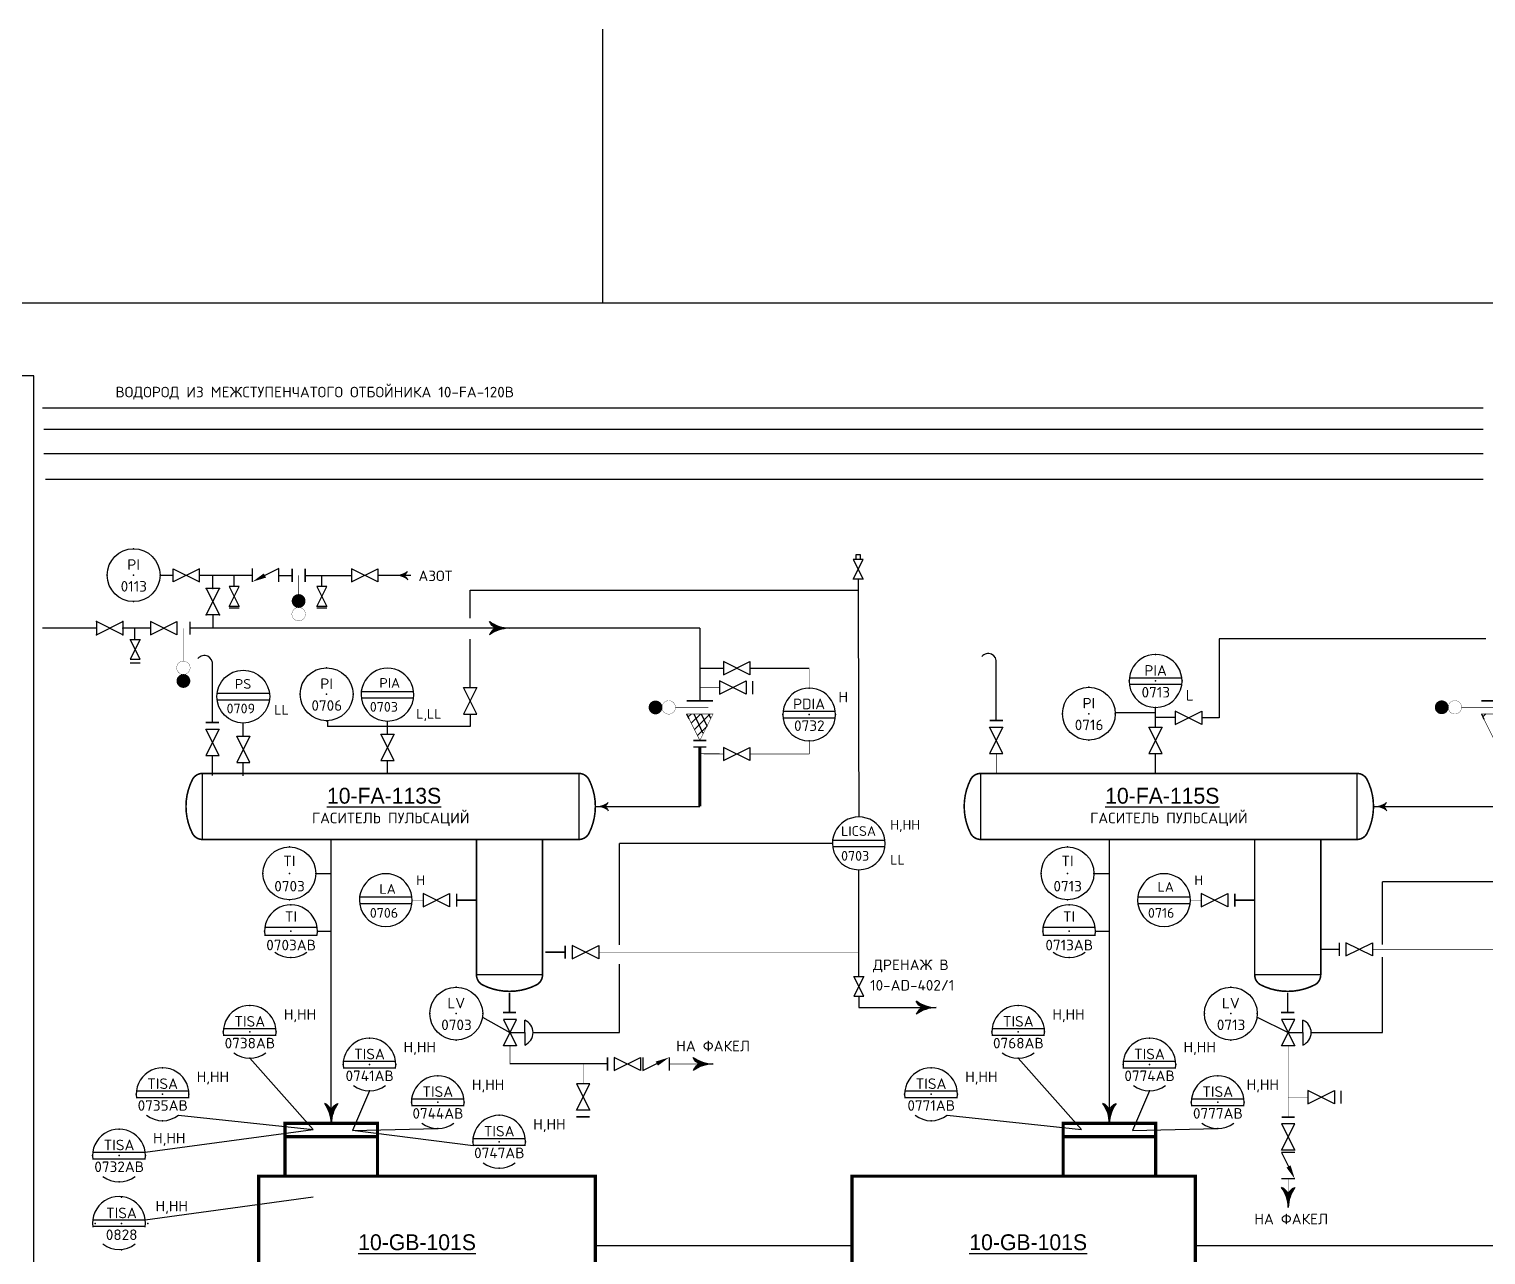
# Model space of a CAD drawing. Extents: x 230 to 652, y 120 to 276.
# Drawn here: x 359.54 to 380.5, y 135.18 to 152.81 of the extents above; entities that cross this region are included whole.
import ezdxf
from ezdxf.enums import TextEntityAlignment as Align

# ---------------------------------------------------------------- set-up
doc = ezdxf.new("R2010")
doc.units = 0
doc.header["$MEASUREMENT"] = 0
doc.linetypes.add('DASH', pattern=[0.15625, 0.09375, -0.0625])
doc.linetypes.add('SDASH', pattern=[0.09375, 0.046875, -0.046875])
doc.layers.get('0').update_dxf_attribs({"linetype": 'CONTINUOUS'})
for name, color, linetype in [('IN-ATTRIBS', 7, 'CONTINUOUS'), ('IN-EQUIP', 6, 'CONTINUOUS'), ('IN-EQUIPMENT', 7, 'CONTINUOUS'), ('IN-FUTURE', 7, 'DASH'), ('IN-INST-TAP', 7, 'CONTINUOUS'), ('IN-INSTRUMENT', 7, 'SDASH'), ('IN-MAJ-PROC', 3, 'CONTINUOUS'), ('IN-MIN-PROC', 7, 'CONTINUOUS'), ('IN-TEXT', 51, 'CONTINUOUS')]:
    doc.layers.add(name, color=color, linetype=linetype)
doc.styles.add('ATTRIBS', font='SIMPLEX', dxfattribs={"width": 0.8, "height": 0.125})
doc.styles.add('B2', font='AU101S01', dxfattribs={"height": 0.14})
doc.styles.add('NARROW', font='simplex', dxfattribs={"width": 0.75, "height": 0.1})
doc.styles.add('S1', font='SIMPLEX.shx')
doc.styles.add('SIMPLEX', font='SIMPLEX')

# ---------------------------------------------------------------- blocks, each defined once
blk = doc.blocks.new('BUBTEXT')
at = {"layer": 'IN-ATTRIBS'}
for p in [(0, 0.25), (-0.25, 0), (0, 0), (0.25, 0), (0, -0.25)]:
    blk.add_point(p, dxfattribs=at)
at = {"layer": 'IN-ATTRIBS', "flags": 1}
for tag, style, width, p in [('IDNUM', 'ATTRIBS', 0.8, (0.009, 0.584)), ('DWGNO', 'ATTRIBS', 0.8, (0.003, 0.447)), ('FILENO', 'ATTRIBS', 0.8, (-0.003, 0.311)), ('LOC', 'ATTRIBS', 0.8, (-0.08, -0.422)), ('SIG', 'ATTRIBS', 0.8, (-0.087, -0.563)), ('INSTALL', 'ATTRIBS', 0.8, (-0.087, -0.699)), ('SERV', 'ATTRIBS', 0.8, (-0.083, -0.838)), ('DATE', 'ATTRIBS', 0.8, (-0.088, -0.969)), ('DES', 'NARROW', 0.75, (-0.087, -1.102)), ('CSYS', 'NARROW', 0.75, (-0.087, -1.243))]:
    blk.add_attdef(tag, text='', height=0.1, dxfattribs=dict(at, style=style, width=width)).set_placement(p, align=Align.CENTER)
at = {"layer": 'IN-ATTRIBS', "style": 'ATTRIBS', "flags": 1}
blk.add_attdef('SYSCDI', text='', height=0.1, dxfattribs=at).set_placement((-0.312, 0.312), align=Align.RIGHT)
at = {"layer": 'IN-ATTRIBS', "style": 'S1'}
for tag, p in [('XT', (0.324, 0.257)), ('A1', (0.323, 0.115)), ('A2', (0.323, -0.035)), ('A3', (0.323, -0.185)), ('RES', (0.323, -0.342))]:
    blk.add_attdef(tag, p, '', height=0.1, dxfattribs=at)
at = {"layer": 'IN-ATTRIBS', "style": 'ATTRIBS'}
blk.add_attdef('SYSCDV', text='', height=0.1, dxfattribs=at).set_placement((-0.312, 0.141), align=Align.RIGHT)
at = {"layer": 'IN-ATTRIBS', "style": 'S1'}
for tag, p in [('INSTTYPE', (0, 0.05)), ('TAGNUM', (0.002, -0.156)), ('MD', (0.402, -0.565)), ('SZ', (0.402, -0.696))]:
    blk.add_attdef(tag, text='', height=0.1, dxfattribs=at).set_placement(p, align=Align.CENTER)
blk = doc.blocks.new('PE2')
for points in [[(0, 0, 0.150368), (0.188, 0.062, 0.150368)], [(0.125, 0, 0.206864), (0.188, 0.062, 0.206864)], [(0.125, 0, -0.206864), (0.188, -0.062, -0.206864)]]:
    blk.add_lwpolyline(points, format="xyb")
blk.add_arc((-0.008, -0.336), 0.336, 54.4623, 88.6678)
for points in [[(0, 0), (0.125, 0), (0.04, 0.003), (0.141, 0.008)], [(0, 0), (0.125, 0), (0.04, -0.003), (0.141, -0.008)], [(0.04, 0.003), (0.141, 0.008), (0.079, 0.011), (0.156, 0.019)], [(0.079, 0.011), (0.156, 0.019), (0.117, 0.024), (0.169, 0.031)], [(0.117, 0.024), (0.169, 0.031), (0.154, 0.041), (0.179, 0.046)], [(0.154, 0.041), (0.179, 0.046), (0.188, 0.062)], [(0.04, -0.003), (0.141, -0.008), (0.079, -0.011), (0.156, -0.019)], [(0.079, -0.011), (0.156, -0.019), (0.117, -0.024), (0.169, -0.031)], [(0.117, -0.024), (0.169, -0.031), (0.154, -0.041), (0.179, -0.046)], [(0.154, -0.041), (0.179, -0.046), (0.188, -0.062)]]:
    blk.add_solid(points)
blk = doc.blocks.new('PE13')
at = {"const_width": 0.015}
for points in [[(0, 0), (0.1875, 0)], [(0.1875, 0.0625), (0.1875, -0.0625)]]:
    blk.add_lwpolyline(points, dxfattribs=at)
blk = doc.blocks.new('T1FLANGE')
at = {"layer": 'IN-EQUIPMENT', "const_width": 0.015}
blk.add_lwpolyline([(0, 0.0625), (0, -0.0625)], dxfattribs=at)

msp = doc.modelspace()

# ---------------------------------------------------------------- hatches: boundary and pattern name
at = {"linetype": 'Continuous'}
h = msp.add_hatch(dxfattribs=at)
h.set_pattern_fill('ANSI31', color=2, scale=0.76, angle=250, style=0)
h.set_pattern_definition([(295, (93.03004, -641.59572), (0.08609924, 0.040148735), [])])
h.paths.add_polyline_path([(369.383, 142.957), (369.193, 142.957), (369.003, 142.957), (369.193, 142.577)])
h = msp.add_hatch(dxfattribs=at)
h.set_pattern_fill('ANSI31', color=2, scale=0.76, style=0)
h.set_pattern_definition([(45, (93.03004, -641.59572), (-0.067175144, 0.067175144), [])])
h.paths.add_polyline_path([(369.193, 142.577), (369.383, 142.957), (369.193, 142.957), (369.003, 142.957)])

# ---------------------------------------------------------------- linework, layer by layer
at = {"color": 4, "linetype": 'Continuous'}
msp.add_line((367.798, 148.873), (367.798, 152.811), dxfattribs=at)
at = {"color": 6, "linetype": 'Continuous'}
msp.add_line((229.992, 148.873), (499.167, 148.873), dxfattribs=at)
at = {"color": 3, "linetype": 'Continuous'}
for p, q in [((359.611, 147.824), (284.096, 147.824)), ((359.611, 125.628), (359.611, 147.824)), ((359.736, 147.363), (380.465, 147.363)), ((359.755, 147.056), (380.465, 147.055)), ((359.755, 146.703), (380.465, 146.703)), ((359.775, 146.337), (380.465, 146.336)), ((360.512, 144.192), (359.736, 144.192)), ((361.287, 144.192), (360.892, 144.192)), ((369.193, 144.192), (361.857, 144.192)), ((367.689, 141.627), (369.193, 141.627)), ((378.887, 141.627), (380.628, 141.627)), ((363.889, 138.682), (363.889, 141.152)), ((375.087, 138.682), (375.087, 141.152)), ((363.889, 137.209), (363.889, 138.682)), ((375.087, 137.209), (375.087, 138.682))]:
    msp.add_line(p, q, dxfattribs=at)
at = {"color": 5}
for p, q in [((362.493, 144.791), (362.493, 144.952)), ((363.752, 144.791), (363.752, 144.952))]:
    msp.add_line(p, q, dxfattribs=at)
at = {"color": 2}
for p, q in [((362.755, 144.86), (362.755, 145.05)), ((363.135, 145.05), (362.934, 144.949)), ((363.135, 144.86), (363.135, 145.05)), ((364.18, 144.857), (364.56, 145.047)), ((364.56, 144.857), (364.18, 145.047)), ((364.18, 145.047), (364.18, 144.857)), ((364.56, 145.047), (364.56, 144.857)), ((371.472, 144.897), (371.472, 144.737)), ((362.422, 144.506), (362.564, 144.791)), ((362.564, 144.791), (362.422, 144.791)), ((362.422, 144.791), (362.564, 144.506)), ((363.681, 144.506), (363.824, 144.791)), ((363.824, 144.791), (363.681, 144.791)), ((363.681, 144.791), (363.824, 144.506)), ((362.564, 144.506), (362.422, 144.506)), ((362.564, 144.479), (362.422, 144.479)), ((363.824, 144.506), (363.681, 144.506)), ((363.824, 144.479), (363.681, 144.479)), ((361.137, 144.031), (360.994, 143.746)), ((360.994, 144.031), (361.137, 144.031)), ((361.137, 143.746), (360.994, 144.031)), ((361.065, 144.031), (361.065, 144.192)), ((360.994, 143.746), (361.137, 143.746)), ((360.994, 143.693), (361.137, 143.693)), ((369.532, 143.521), (369.912, 143.711)), ((369.912, 143.521), (369.532, 143.711)), ((369.532, 143.711), (369.532, 143.521)), ((369.912, 143.711), (369.912, 143.521)), ((376.034, 142.808), (376.414, 142.998)), ((376.414, 142.808), (376.034, 142.998)), ((376.034, 142.998), (376.034, 142.808)), ((376.414, 142.998), (376.414, 142.808)), ((369.532, 142.286), (369.912, 142.476)), ((369.912, 142.286), (369.532, 142.476)), ((369.532, 142.476), (369.532, 142.286)), ((369.912, 142.476), (369.912, 142.286)), ((371.551, 138.896), (371.409, 139.181)), ((371.409, 139.181), (371.551, 139.181)), ((371.551, 139.181), (371.409, 138.896)), ((371.409, 138.896), (371.551, 138.896)), ((368.373, 138.017), (368.373, 137.827)), ((368.753, 138.017), (368.753, 137.827)), ((368.373, 137.827), (368.574, 137.927)), ((377.754, 136.648), (377.564, 136.648)), ((377.564, 136.648), (377.664, 136.447)), ((377.754, 136.268), (377.564, 136.268))]:
    msp.add_line(p, q, dxfattribs=at)
at = {"color": 5, "linetype": 'Continuous'}
for p, q in [((380.503, 144.037), (376.666, 144.037)), ((376.666, 144.037), (376.666, 142.901)), ((376.034, 142.907), (375.751, 142.909)), ((376.666, 142.901), (376.414, 142.903))]:
    msp.add_line(p, q, dxfattribs=at)
at = {"linetype": 'Continuous'}
for p, q in [((362.179, 142.833), (362.179, 143.661)), ((373.458, 142.862), (373.458, 143.689)), ((375.374, 143.479), (376.128, 143.479)), ((375.374, 143.384), (376.128, 143.384)), ((362.246, 143.255), (363, 143.255)), ((364.321, 143.283), (365.075, 143.283)), ((364.321, 143.188), (365.075, 143.188)), ((362.246, 143.16), (363, 143.16)), ((370.389, 142.997), (371.143, 142.997)), ((370.389, 142.902), (371.143, 142.902)), ((371.1, 141.094), (368.038, 141.094)), ((368.038, 139.635), (368.038, 141.094)), ((371.103, 141.144), (371.857, 141.144)), ((371.103, 141.049), (371.857, 141.049)), ((382.044, 140.544), (379.018, 140.544)), ((379.018, 139.639), (379.018, 140.544)), ((364.297, 140.327), (365.051, 140.327)), ((375.495, 140.327), (376.249, 140.327)), ((364.297, 140.232), (365.051, 140.232)), ((375.495, 140.232), (376.249, 140.232)), ((379.018, 138.373), (379.018, 139.458)), ((368.038, 138.373), (368.038, 139.357)), ((362.339, 138.431), (363.093, 138.431)), ((366.792, 138.373), (368.038, 138.373)), ((373.397, 138.431), (374.151, 138.431)), ((377.99, 138.373), (379.018, 138.373)), ((362.339, 138.336), (363.093, 138.336)), ((373.397, 138.336), (374.151, 138.336)), ((364.062, 137.961), (364.816, 137.961)), ((375.285, 137.961), (376.039, 137.961)), ((364.062, 137.866), (364.816, 137.866)), ((375.285, 137.866), (376.039, 137.866)), ((361.085, 137.534), (361.839, 137.534)), ((372.143, 137.534), (372.897, 137.534)), ((361.085, 137.439), (361.839, 137.439)), ((365.045, 137.42), (365.799, 137.42)), ((365.045, 137.325), (365.799, 137.325)), ((372.143, 137.439), (372.897, 137.439)), ((376.268, 137.42), (377.022, 137.42)), ((376.268, 137.325), (377.022, 137.325)), ((365.928, 136.85), (366.682, 136.85)), ((365.928, 136.755), (366.682, 136.755)), ((360.458, 136.651), (361.212, 136.651)), ((360.458, 136.556), (361.212, 136.556)), ((360.458, 135.681), (361.212, 135.681)), ((360.458, 135.586), (361.212, 135.586)), ((367.689, 135.309), (371.382, 135.309)), ((376.322, 135.309), (381.769, 135.309))]:
    msp.add_line(p, q, dxfattribs=at)
at = {"color": 7, "linetype": 'Continuous'}
for p, q in [((375.751, 142.974), (375.171, 142.974)), ((363.836, 142.862), (363.836, 142.778)), ((364.698, 142.778), (363.836, 142.778)), ((363.666, 140.662), (363.889, 140.662)), ((374.864, 140.662), (375.087, 140.662)), ((362.929, 139.889), (363.688, 139.889)), ((363.684, 139.832), (363.888, 139.832)), ((374.127, 139.889), (374.886, 139.889)), ((374.882, 139.832), (375.086, 139.832)), ((362.929, 139.774), (363.688, 139.774)), ((374.127, 139.774), (374.885, 139.774)), ((366.064, 138.593), (366.461, 138.373)), ((377.211, 138.595), (377.659, 138.373)), ((362.716, 138.003), (363.627, 136.978)), ((373.774, 138.003), (374.686, 136.978)), ((364.439, 137.533), (364.197, 136.964)), ((375.662, 137.533), (375.42, 136.964)), ((361.693, 137.184), (363.627, 136.978)), ((372.751, 137.184), (374.686, 136.978)), ((361.212, 136.651), (363.627, 136.978)), ((364.197, 136.964), (365.422, 136.992)), ((365.93, 136.745), (364.197, 136.964)), ((375.42, 136.964), (376.645, 136.992)), ((361.212, 135.681), (363.627, 136.008))]:
    msp.add_line(p, q, dxfattribs=at)
at = {"color": 2, "linetype": 'Continuous'}
for p, q in [((380.44, 142.958), (380.475, 142.883)), ((380.459, 142.916), (380.501, 142.958)), ((366.461, 138.373), (366.673, 138.373)), ((366.673, 138.373), (366.673, 138.552)), ((366.673, 138.373), (366.673, 138.194)), ((377.659, 138.373), (377.871, 138.373)), ((377.871, 138.373), (377.871, 138.552)), ((377.871, 138.373), (377.871, 138.194))]:
    msp.add_line(p, q, dxfattribs=at)
at = {"color": 2}
for points in [[(371.4, 145.182), (371.543, 144.897), (371.4, 144.897), (371.543, 145.182)], [(361.995, 145.047), (361.615, 144.857), (361.615, 145.047), (361.995, 144.857)], [(362.09, 144.762), (362.28, 144.382), (362.09, 144.382), (362.28, 144.762)], [(360.512, 144.097), (360.892, 144.287), (360.892, 144.097), (360.512, 144.287)], [(361.287, 144.097), (361.667, 144.287), (361.667, 144.097), (361.287, 144.287)], [(369.478, 143.242), (369.858, 143.432), (369.858, 143.242), (369.478, 143.432)], [(365.983, 142.956), (365.793, 143.336), (365.983, 143.336), (365.793, 142.956)], [(373.553, 142.387), (373.363, 142.767), (373.553, 142.767), (373.363, 142.387)], [(375.846, 142.387), (375.656, 142.767), (375.846, 142.767), (375.656, 142.387)], [(362.274, 142.358), (362.084, 142.738), (362.274, 142.738), (362.084, 142.358)], [(362.718, 142.257), (362.528, 142.637), (362.718, 142.637), (362.528, 142.257)], [(364.793, 142.286), (364.603, 142.666), (364.793, 142.666), (364.603, 142.286)], [(365.592, 140.183), (365.212, 140.373), (365.212, 140.183), (365.592, 140.373)], [(376.789, 140.183), (376.409, 140.373), (376.409, 140.183), (376.789, 140.373)], [(367.358, 139.436), (367.738, 139.626), (367.738, 139.436), (367.358, 139.626)], [(378.49, 139.476), (378.87, 139.666), (378.87, 139.476), (378.49, 139.666)], [(366.366, 138.563), (366.556, 138.183), (366.366, 138.183), (366.556, 138.563)], [(377.564, 138.563), (377.754, 138.183), (377.564, 138.183), (377.754, 138.563)], [(367.96, 137.827), (368.34, 138.017), (368.34, 137.827), (367.96, 138.017)], [(367.418, 137.637), (367.608, 137.257), (367.418, 137.257), (367.608, 137.637)], [(377.944, 137.349), (378.324, 137.539), (378.324, 137.349), (377.944, 137.539)], [(377.564, 137.061), (377.754, 136.681), (377.564, 136.681), (377.754, 137.061)]]:
    msp.add_lwpolyline(points, close=True, dxfattribs=at)
msp.add_lwpolyline([(371.507, 145.182), (371.507, 145.245), (371.436, 145.245), (371.436, 145.182)], dxfattribs=at)
at = {"color": 2, "const_width": 0.0076}
for points in [[(363.42, 144.678), (363.42, 144.952)], [(361.762, 143.717), (361.762, 144.192)], [(368.84, 143.052), (369.315, 143.052)], [(380.153, 143.053), (380.628, 143.053)]]:
    msp.add_lwpolyline(points, dxfattribs=at)
at = {"color": 5, "linetype": 'Continuous'}
for points in [[(364.922, 144.952, 0.206864), (364.985, 145.014)], [(364.922, 144.952, -0.206864), (364.985, 144.889)]]:
    msp.add_lwpolyline(points, format="xyb", dxfattribs=at)
at = {"color": 2}
for points, const_width in [([(363.469, 144.583, -1), (363.37, 144.583, -1)], 0.0988), ([(363.517, 144.393, -1), (363.323, 144.393, -1)], 0.0038), ([(361.858, 143.622, 1), (361.665, 143.622, 1)], 0.0038), ([(361.811, 143.432, 1), (361.712, 143.432, 1)], 0.0988), ([(368.555, 143.002, 1), (368.555, 143.101, 1)], 0.0988), ([(368.745, 142.955, 1), (368.745, 143.149, 1)], 0.0038), ([(379.868, 143.004, 1), (379.868, 143.103, 1)], 0.0988), ([(380.058, 142.957, 1), (380.058, 143.15, 1)], 0.0038)]:
    msp.add_lwpolyline(points, format="xyb", close=True, dxfattribs=dict(at, const_width=const_width))
at = {"color": 3, "linetype": 'Continuous'}
for points in [[(367.814, 141.627, 0.206864), (367.876, 141.689)], [(367.814, 141.627, -0.206864), (367.876, 141.564)], [(379.012, 141.627, 0.206864), (379.074, 141.689)], [(379.012, 141.627, -0.206864), (379.074, 141.564)]]:
    msp.add_lwpolyline(points, format="xyb", dxfattribs=at)
at = {"const_width": 0.0228}
for points in [[(366.454, 138.946), (366.454, 138.661)], [(366.549, 138.661), (366.359, 138.661)]]:
    msp.add_lwpolyline(points, dxfattribs=at)
for centre in [(361.045, 144.955), (363.822, 143.241), (362.623, 143.207), (374.791, 142.961), (363.286, 140.664), (374.484, 140.664), (365.688, 138.646), (376.834, 138.646)]:
    msp.add_circle(centre, 0.38)
at = {"linetype": 'Continuous'}
for centre in [(362.062, 143.679), (373.341, 143.708)]:
    msp.add_arc(centre, 0.119, 351.1344, 139.8314, dxfattribs=at)
for centre, start, end in [((375.751, 143.432), 351.1529, 188.8471), ((364.698, 143.236), 351.1529, 188.8471), ((364.698, 143.236), 188.8471, 351.1529), ((370.766, 142.95), 351.1529, 188.8471), ((375.751, 143.432), 188.8471, 351.1529), ((370.766, 142.95), 188.8471, 351.1529), ((371.48, 141.096), 351.1529, 188.8471), ((371.48, 141.096), 188.8471, 351.1529), ((364.674, 140.279), 351.1529, 188.8471), ((375.872, 140.279), 351.1529, 188.8471), ((363.309, 139.832), 351.1529, 188.8471), ((364.674, 140.279), 188.8471, 351.1529), ((374.507, 139.832), 351.1529, 188.8471), ((375.872, 140.279), 188.8471, 351.1529), ((363.309, 139.832), 232.6037, 307.3963), ((374.507, 139.832), 232.6037, 307.3963), ((362.716, 138.383), 351.1529, 188.8471), ((373.774, 138.383), 351.1529, 188.8471), ((364.439, 137.913), 351.1529, 188.8471), ((375.662, 137.913), 351.1529, 188.8471), ((362.716, 138.383), 232.6037, 307.3963), ((373.774, 138.383), 232.6037, 307.3963), ((361.462, 137.486), 351.1529, 188.8471), ((365.422, 137.372), 351.1529, 188.8471), ((372.52, 137.486), 351.1529, 188.8471), ((376.645, 137.372), 351.1529, 188.8471), ((364.439, 137.913), 232.6037, 307.3963), ((375.662, 137.913), 232.6037, 307.3963), ((361.462, 137.486), 232.6037, 307.3963), ((366.305, 136.803), 351.1529, 188.8471), ((372.52, 137.486), 232.6037, 307.3963), ((360.835, 136.604), 351.1529, 188.8471), ((365.422, 137.372), 232.6037, 307.3963), ((376.645, 137.372), 232.6037, 307.3963), ((366.305, 136.803), 232.6037, 307.3963), ((360.835, 136.604), 232.6037, 307.3963), ((360.835, 135.634), 351.1529, 188.8471), ((360.835, 135.634), 232.6037, 307.3963)]:
    msp.add_arc(centre, 0.38, start, end)
at = {"color": 2, "linetype": 'Continuous'}
for centre in [(366.599, 138.373), (377.796, 138.373)]:
    msp.add_arc(centre, 0.194, 292.6677, 67.3323, dxfattribs=at)
at = {"color": 2}
for points in [[(362.951, 144.92), (362.755, 144.86), (362.918, 144.979)], [(368.557, 137.956), (368.753, 138.017), (368.59, 137.898)], [(377.693, 136.464), (377.754, 136.268), (377.635, 136.431)]]:
    msp.add_solid(points, dxfattribs=at)
at = {"color": 5, "linetype": 'Continuous'}
for points in [[(364.797, 144.952), (364.922, 144.952), (364.837, 144.955), (364.939, 144.96)], [(364.797, 144.952), (364.922, 144.952), (364.837, 144.948), (364.939, 144.944)], [(364.837, 144.955), (364.939, 144.96), (364.877, 144.963), (364.953, 144.97)], [(364.837, 144.948), (364.939, 144.944), (364.877, 144.94), (364.953, 144.933)], [(364.877, 144.963), (364.953, 144.97), (364.915, 144.976), (364.966, 144.983)], [(364.877, 144.94), (364.953, 144.933), (364.915, 144.928), (364.966, 144.92)], [(364.915, 144.976), (364.966, 144.983), (364.951, 144.993), (364.977, 144.998)], [(364.915, 144.928), (364.966, 144.92), (364.951, 144.911), (364.977, 144.905)], [(364.951, 144.993), (364.977, 144.998), (364.985, 145.014)], [(364.951, 144.911), (364.977, 144.905), (364.985, 144.889)]]:
    msp.add_solid(points, dxfattribs=at)
at = {"color": 3, "linetype": 'Continuous'}
for points in [[(367.729, 141.63), (367.83, 141.635), (367.768, 141.638), (367.845, 141.645)], [(367.729, 141.623), (367.83, 141.619), (367.768, 141.615), (367.845, 141.608)], [(367.768, 141.638), (367.845, 141.645), (367.806, 141.651), (367.858, 141.658)], [(367.768, 141.615), (367.845, 141.608), (367.806, 141.603), (367.858, 141.595)], [(367.806, 141.651), (367.858, 141.658), (367.842, 141.668), (367.868, 141.673)], [(367.806, 141.603), (367.858, 141.595), (367.842, 141.586), (367.868, 141.58)], [(367.842, 141.668), (367.868, 141.673), (367.876, 141.689)], [(367.842, 141.586), (367.868, 141.58), (367.876, 141.564)], [(378.927, 141.63), (379.028, 141.635), (378.966, 141.638), (379.043, 141.645)], [(378.927, 141.623), (379.028, 141.619), (378.966, 141.615), (379.043, 141.608)], [(378.966, 141.638), (379.043, 141.645), (379.004, 141.651), (379.056, 141.658)], [(378.966, 141.615), (379.043, 141.608), (379.004, 141.603), (379.056, 141.595)], [(379.004, 141.651), (379.056, 141.658), (379.04, 141.668), (379.066, 141.673)], [(379.004, 141.603), (379.056, 141.595), (379.04, 141.586), (379.066, 141.58)], [(379.04, 141.668), (379.066, 141.673), (379.074, 141.689)], [(379.04, 141.586), (379.066, 141.58), (379.074, 141.564)]]:
    msp.add_solid(points, dxfattribs=at)
at = {"layer": 'IN-ATTRIBS'}
for p in [(362.09, 144.762), (362.185, 144.762), (362.28, 144.762), (362.09, 144.382), (362.185, 144.382), (362.28, 144.382)]:
    msp.add_point(p, dxfattribs=at)
at = {"layer": 'IN-ATTRIBS', "color": 2}
for p in [(360.512, 144.287), (360.892, 144.287), (360.512, 144.192), (360.512, 144.097), (360.892, 144.192), (360.892, 144.097)]:
    msp.add_point(p, dxfattribs=at)
at = {"layer": 'IN-EQUIPMENT', "color": 6}
for p, q in [((362.036, 141.152), (362.036, 142.102)), ((367.451, 142.102), (367.451, 141.152)), ((373.234, 141.152), (373.234, 142.102)), ((378.649, 142.102), (378.649, 141.152)), ((366.929, 139.204), (365.979, 139.204)), ((378.127, 139.204), (377.177, 139.204))]:
    msp.add_line(p, q, dxfattribs=at)
at = {"layer": 'IN-EQUIPMENT', "color": 2, "const_width": 0.0228}
for points in [[(363.325, 144.857), (363.325, 145.047)], [(363.515, 144.857), (363.515, 145.047)], [(361.857, 144.097), (361.857, 144.287)], [(369.953, 143.432), (369.953, 143.242)], [(369.003, 143.147), (369.383, 143.147)], [(380.438, 143.148), (380.818, 143.148)], [(362.084, 142.833), (362.274, 142.833)], [(373.363, 142.862), (373.553, 142.862)], [(367.865, 137.827), (367.865, 138.017)], [(378.419, 137.539), (378.419, 137.349)], [(367.608, 137.162), (367.418, 137.162)], [(377.564, 137.156), (377.754, 137.156)]]:
    msp.add_lwpolyline(points, dxfattribs=at)
at = {"layer": 'IN-EQUIPMENT', "color": 6, "const_width": 0.0228}
for points in [[(362.036, 142.102, 0.267949), (361.894, 142.02, 0.242718), (361.894, 141.234, 0.267949), (362.036, 141.152), (367.451, 141.152, 0.267949), (367.594, 141.234, 0.242718), (367.594, 142.02, 0.267949), (367.451, 142.102)], [(373.234, 142.102, 0.267949), (373.092, 142.02, 0.242718), (373.092, 141.234, 0.267949), (373.234, 141.152), (378.649, 141.152, 0.267949), (378.791, 141.234, 0.242718), (378.791, 142.02, 0.267949), (378.649, 142.102)]]:
    msp.add_lwpolyline(points, format="xyb", close=True, dxfattribs=at)
for points in [[(365.979, 141.152), (365.979, 139.204, 0.267949), (366.061, 139.062, 0.242718), (366.847, 139.062, 0.267949), (366.929, 139.204), (366.929, 141.152, 1.090946)], [(377.177, 141.152), (377.177, 139.204, 0.267949), (377.259, 139.062, 0.242718), (378.045, 139.062, 0.267949), (378.127, 139.204), (378.127, 141.152, 1.090946)]]:
    msp.add_lwpolyline(points, format="xyb", dxfattribs=at)
at = {"layer": 'IN-EQUIPMENT', "const_width": 0.0228}
for points in [[(378.395, 139.666), (378.395, 139.476)], [(378.127, 139.571), (378.395, 139.571)]]:
    msp.add_lwpolyline(points, dxfattribs=at)
at = {"layer": 'IN-EQUIPMENT', "color": 6, "const_width": 0.0456}
for points in [[(363.224, 136.307), (363.224, 137.067), (364.554, 137.067), (364.554, 136.307)], [(363.224, 136.877), (364.554, 136.877)], [(374.422, 136.307), (374.422, 137.067), (375.752, 137.067), (375.752, 136.307)], [(374.422, 136.877), (375.752, 136.877)], [(367.689, 136.307), (367.689, 134.312), (362.844, 134.312), (362.844, 136.307), (367.689, 136.307)], [(371.382, 136.307), (371.382, 134.312), (376.322, 134.312), (376.322, 136.307), (371.382, 136.307)]]:
    msp.add_lwpolyline(points, dxfattribs=at)
at = {"layer": 'IN-FUTURE', "color": 2, "linetype": 'Continuous', "const_width": 0.0076}
for points in [[(369.193, 142.577), (369.003, 142.957), (369.193, 142.957), (369.383, 142.957)], [(380.628, 142.578), (380.438, 142.958), (380.628, 142.958), (380.818, 142.958)]]:
    msp.add_lwpolyline(points, close=True, dxfattribs=at)
at = {"layer": 'IN-INST-TAP', "color": 7}
msp.add_line((361.615, 144.952), (361.425, 144.952), dxfattribs=at)
at = {"layer": 'IN-INST-TAP', "color": 5}
for p, q in [((362.185, 144.952), (361.995, 144.952)), ((362.185, 144.762), (362.185, 144.952)), ((375.751, 142.767), (375.751, 143.052)), ((375.751, 142.102), (375.751, 142.387))]:
    msp.add_line(p, q, dxfattribs=at)
at = {"layer": 'IN-INST-TAP'}
for p, q in [((362.623, 142.637), (362.623, 142.827)), ((362.623, 142.067), (362.623, 142.257))]:
    msp.add_line(p, q, dxfattribs=at)
at = {"layer": 'IN-MAJ-PROC'}
msp.add_line((369.193, 144.192), (369.193, 143.147), dxfattribs=at)
at = {"layer": 'IN-MAJ-PROC', "const_width": 0.0456}
msp.add_lwpolyline([(369.193, 142.482), (369.193, 141.627)], dxfattribs=at)
at = {"layer": 'IN-MIN-PROC', "color": 5}
for p, q in [((362.755, 144.952), (362.185, 144.952)), ((363.135, 144.952), (363.325, 144.952)), ((363.515, 144.952), (364.18, 144.952)), ((365.035, 144.952), (364.56, 144.952)), ((365.888, 144.335), (365.888, 144.737)), ((365.888, 144.737), (371.472, 144.737)), ((371.472, 144.737), (371.476, 142.778)), ((362.185, 144.382), (362.185, 144.192)), ((365.888, 143.336), (365.888, 144.036)), ((369.193, 143.616), (369.532, 143.616)), ((369.912, 143.616), (370.767, 143.616)), ((364.698, 142.666), (364.698, 142.856)), ((365.888, 142.778), (364.698, 142.778)), ((365.888, 142.956), (365.888, 142.778)), ((371.476, 142.778), (371.48, 141.476)), ((362.179, 142.073), (362.179, 142.358)), ((364.698, 142.096), (364.698, 142.286)), ((371.48, 139.181), (371.48, 140.716)), ((371.48, 138.896), (371.48, 138.733)), ((371.48, 138.733), (372.593, 138.733)), ((367.865, 137.922), (366.461, 137.922))]:
    msp.add_line(p, q, dxfattribs=at)
at = {"layer": 'IN-MIN-PROC', "color": 5, "const_width": 0.0076}
for points in [[(370.766, 143.33), (370.766, 143.616)], [(369.193, 143.337), (369.478, 143.337)], [(370.767, 142.572), (370.767, 142.381)], [(369.247, 142.381), (369.532, 142.381)], [(369.912, 142.381), (370.767, 142.381)], [(367.738, 139.531), (371.48, 139.531)], [(378.87, 139.571), (382.425, 139.573)], [(366.461, 138.183), (366.461, 137.922)], [(377.659, 138.183), (377.659, 137.922)], [(367.513, 137.922), (367.513, 137.637)], [(369.192, 137.922), (368.753, 137.922)], [(377.659, 137.156), (377.659, 137.922)], [(377.659, 137.444), (377.944, 137.444)], [(377.659, 136.049), (377.659, 136.268)]]:
    msp.add_lwpolyline(points, dxfattribs=at)
at = {"layer": 'IN-MIN-PROC', "color": 2, "const_width": 0.0076}
msp.add_lwpolyline([(369.193, 142.387), (369.478, 142.387)], dxfattribs=at)
at = {"layer": 'IN-MIN-PROC', "color": 7, "const_width": 0.0076}
msp.add_lwpolyline([(373.458, 142.102), (373.458, 142.387)], dxfattribs=at)
at = {"layer": 'IN-MIN-PROC', "const_width": 0.0076}
for points in [[(365.212, 140.278), (365.054, 140.278)], [(376.409, 140.278), (376.252, 140.278)]]:
    msp.add_lwpolyline(points, dxfattribs=at)

# ---------------------------------------------------------------- block references
at = {"layer": 'IN-EQUIP', "color": 2, "xscale": 1.52, "yscale": 1.52, "zscale": 1.52, "rotation": 90}
for p in [(369.193, 142.577), (369.193, 142.482)]:
    msp.add_blockref('T1FLANGE', p, dxfattribs=at)
at = {"layer": 'IN-EQUIPMENT', "yscale": 1.52, "zscale": 1.52}
for p, xscale in [((365.979, 140.278), -1.52), ((377.177, 140.278), -1.52), ((366.971, 139.531), 1.52)]:
    msp.add_blockref('PE13', p, dxfattribs=dict(at, xscale=xscale))
at = {"layer": 'IN-EQUIPMENT', "color": 7, "xscale": 1.52, "yscale": 1.52, "zscale": 1.52, "rotation": 270}
msp.add_blockref('PE13', (377.652, 138.946), dxfattribs=at)
at = {"layer": 'IN-INSTRUMENT', "color": 7, "xscale": 1.52, "yscale": 1.52, "zscale": 1.52}
for p, values in [((361.045, 144.955), {'INSTTYPE': 'PI', 'TAGNUM': '0113'}), ((363.822, 143.241), {'INSTTYPE': 'PI', 'TAGNUM': '0706'}), ((374.791, 142.961), {'INSTTYPE': 'PI', 'TAGNUM': '0716'})]:
    msp.add_blockref('BUBTEXT', p, dxfattribs=at).add_auto_attribs(values)
at = {"layer": 'IN-INSTRUMENT'}
ref = msp.add_blockref('BUBTEXT', (375.751, 143.432), dxfattribs=dict(at, xscale=1.52, yscale=1.52, zscale=1.52))
ref.add_attrib('INSTTYPE', 'PIA', dxfattribs={"layer": 'IN-ATTRIBS', "height": 0.152, "style": 'S1'}).set_placement((375.751, 143.508), align=Align.CENTER)
ref.add_attrib('TAGNUM', '0713', dxfattribs={"layer": 'IN-ATTRIBS', "height": 0.152, "style": 'S1'}).set_placement((375.754, 143.194), align=Align.CENTER)
ref.add_attrib('A3', 'L', (376.186, 143.151), dxfattribs={"layer": 'IN-ATTRIBS', "height": 0.152, "style": 'S1'})
ref = msp.add_blockref('BUBTEXT', (370.766, 142.95), dxfattribs=dict(at, xscale=1.52, yscale=1.52, zscale=1.52))
ref.add_attrib('INSTTYPE', 'PDIA', dxfattribs={"layer": 'IN-ATTRIBS', "height": 0.152, "style": 'S1'}).set_placement((370.765, 143.026), align=Align.CENTER)
ref.add_attrib('TAGNUM', '0732', dxfattribs={"layer": 'IN-ATTRIBS', "height": 0.152, "style": 'S1'}).set_placement((370.768, 142.713), align=Align.CENTER)
ref.add_attrib('A1', 'H', (371.188, 143.125), dxfattribs={"layer": 'IN-ATTRIBS', "height": 0.152, "style": 'S1'})
ref = msp.add_blockref('BUBTEXT', (363.286, 140.664), dxfattribs=dict(at, xscale=1.52, yscale=1.52, zscale=1.52))
ref.add_attrib('INSTTYPE', 'TI', dxfattribs={"layer": 'IN-ATTRIBS', "height": 0.152, "style": 'S1'}).set_placement((363.286, 140.767), align=Align.CENTER)
ref.add_attrib('TAGNUM', '0703', dxfattribs={"layer": 'IN-ATTRIBS', "height": 0.152, "style": 'S1'}).set_placement((363.289, 140.404), align=Align.CENTER)
ref = msp.add_blockref('BUBTEXT', (374.484, 140.664), dxfattribs=dict(at, xscale=1.52, yscale=1.52, zscale=1.52))
ref.add_attrib('INSTTYPE', 'TI', dxfattribs={"layer": 'IN-ATTRIBS', "height": 0.152, "style": 'S1'}).set_placement((374.483, 140.767), align=Align.CENTER)
ref.add_attrib('TAGNUM', '0713', dxfattribs={"layer": 'IN-ATTRIBS', "height": 0.152, "style": 'S1'}).set_placement((374.486, 140.404), align=Align.CENTER)
ref = msp.add_blockref('BUBTEXT', (363.309, 139.832), dxfattribs=dict(at, xscale=1.52, yscale=1.52, zscale=1.52))
ref.add_attrib('INSTTYPE', 'TI', dxfattribs={"layer": 'IN-ATTRIBS', "height": 0.152, "style": 'S1'}).set_placement((363.309, 139.967), align=Align.CENTER)
ref.add_attrib('TAGNUM', '0703AB', dxfattribs={"layer": 'IN-ATTRIBS', "height": 0.152, "style": 'S1'}).set_placement((363.312, 139.557), align=Align.CENTER)
ref = msp.add_blockref('BUBTEXT', (374.507, 139.832), dxfattribs=dict(at, xscale=1.52, yscale=1.52, zscale=1.52))
ref.add_attrib('INSTTYPE', 'TI', dxfattribs={"layer": 'IN-ATTRIBS', "height": 0.152, "style": 'S1'}).set_placement((374.506, 139.967), align=Align.CENTER)
ref.add_attrib('TAGNUM', '0713AB', dxfattribs={"layer": 'IN-ATTRIBS', "height": 0.152, "style": 'S1'}).set_placement((374.509, 139.557), align=Align.CENTER)
at = {"layer": 'IN-INSTRUMENT', "xscale": 1.52, "yscale": 1.52, "zscale": 1.52}
for p, values in [((365.688, 138.646), {'INSTTYPE': 'LV', 'TAGNUM': '0703'}), ((376.834, 138.646), {'INSTTYPE': 'LV', 'TAGNUM': '0713'}), ((362.716, 138.383), {'INSTTYPE': 'TISA', 'TAGNUM': '0738AB', 'A1': 'H,HH'}), ((373.774, 138.383), {'INSTTYPE': 'TISA', 'TAGNUM': '0768AB', 'A1': 'H,HH'}), ((364.439, 137.913), {'INSTTYPE': 'TISA', 'TAGNUM': '0741AB', 'A1': 'H,HH'}), ((375.662, 137.913), {'INSTTYPE': 'TISA', 'TAGNUM': '0774AB', 'A1': 'H,HH'}), ((361.462, 137.486), {'INSTTYPE': 'TISA', 'TAGNUM': '0735AB', 'A1': 'H,HH'}), ((365.422, 137.372), {'INSTTYPE': 'TISA', 'TAGNUM': '0744AB', 'A1': 'H,HH'}), ((372.52, 137.486), {'INSTTYPE': 'TISA', 'TAGNUM': '0771AB', 'A1': 'H,HH'}), ((366.305, 136.803), {'INSTTYPE': 'TISA', 'TAGNUM': '0747AB', 'A1': 'H,HH'}), ((360.835, 136.604), {'INSTTYPE': 'TISA', 'TAGNUM': '0732AB', 'A1': 'H,HH'}), ((360.87, 135.626), {'INSTTYPE': 'TISA', 'TAGNUM': '0828', 'A1': 'H,HH'})]:
    msp.add_blockref('BUBTEXT', p, dxfattribs=at).add_auto_attribs(values)
at = {"layer": 'IN-INSTRUMENT'}
ref = msp.add_blockref('BUBTEXT', (376.645, 137.372), dxfattribs=dict(at, xscale=1.52, yscale=1.52, zscale=1.52))
ref.add_attrib('INSTTYPE', 'TISA', dxfattribs={"layer": 'IN-ATTRIBS', "height": 0.152, "style": 'S1'}).set_placement((376.645, 137.448), align=Align.CENTER)
ref.add_attrib('TAGNUM', '0777AB', dxfattribs={"layer": 'IN-ATTRIBS', "height": 0.152, "style": 'S1'}).set_placement((376.648, 137.135), align=Align.CENTER)
ref.add_attrib('A1', 'H,HH', (377.061, 137.548), dxfattribs={"layer": 'IN-ATTRIBS', "height": 0.152, "style": 'S1'})
at = {"layer": 'IN-MIN-PROC', "color": 7, "xscale": 1.52, "yscale": 1.52, "zscale": 1.52}
for p, rotation in [((366.454, 144.192), 180), ((372.593, 138.733), 180), ((369.382, 137.922), 180), ((363.889, 137.067), 90), ((375.087, 137.067), 90), ((377.659, 135.859), 89.99999999999999)]:
    msp.add_blockref('PE2', p, dxfattribs=dict(at, rotation=rotation))

# ---------------------------------------------------------------- texts
at = {"color": 7, "linetype": 'Continuous'}
for s, style, p in [('PS', 'S1', (362.503, 143.32)), ('PIA', 'S1', (364.582, 143.334)), ('0709', 'S1', (362.383, 142.966)), ('LL', 'SIMPLEX', (363.068, 142.948)), ('0703', 'S1', (364.444, 142.99)), ('L,LL', 'SIMPLEX', (365.112, 142.889)), ('LICSA', 'S1', (371.225, 141.203)), ('H,HH', 'SIMPLEX', (371.933, 141.293)), ('0703', 'S1', (371.225, 140.846)), ('LL', 'SIMPLEX', (371.933, 140.791)), ('LA', 'S1', (364.582, 140.37)), ('H', 'SIMPLEX', (365.112, 140.495)), ('LA', 'S1', (375.779, 140.4)), ('H', 'SIMPLEX', (376.309, 140.495)), ('0706', 'S1', (364.444, 140.025)), ('0716', 'S1', (375.641, 140.025))]:
    msp.add_text(s, height=0.14, dxfattribs=dict(at, style=style)).set_placement(p)
at = {"layer": 'IN-TEXT', "color": 1, "style": 'S1'}
for s, p in [('ВОДОРОД ИЗ МЕЖСТУПЕНЧАТОГО ОТБОЙНИКА 10-FA-120B', (360.784, 147.513)), ('АЗОТ', (365.143, 144.869)), ('ДРЕНАЖ В', (371.684, 139.272)), ('10-AD-402/1', (371.643, 138.978)), ('НА ФАКЕЛ', (368.852, 138.104)), ('НА ФАКЕЛ', (377.17, 135.615))]:
    msp.add_text(s, height=0.152, dxfattribs=at).set_placement(p)
at = {"layer": 'IN-TEXT', "color": 4, "style": 'B2'}
for s, p in [('%%U10-FA-113S', (364.649, 141.781)), ('%%U10-FA-115S', (375.847, 141.781)), ('%%U10-GB-101S', (365.124, 135.357)), ('%%U10-GB-101S', (373.918, 135.357))]:
    msp.add_text(s, height=0.228, dxfattribs=at).set_placement(p, align=Align.MIDDLE)
at = {"layer": 'IN-TEXT', "color": 4, "style": 'S1'}
for p in [(364.744, 141.385), (375.942, 141.385)]:
    msp.add_text('ГАСИТЕЛЬ ПУЛЬСАЦИЙ', height=0.152, dxfattribs=at).set_placement(p, align=Align.CENTER)

doc.saveas('drawing.dxf')
